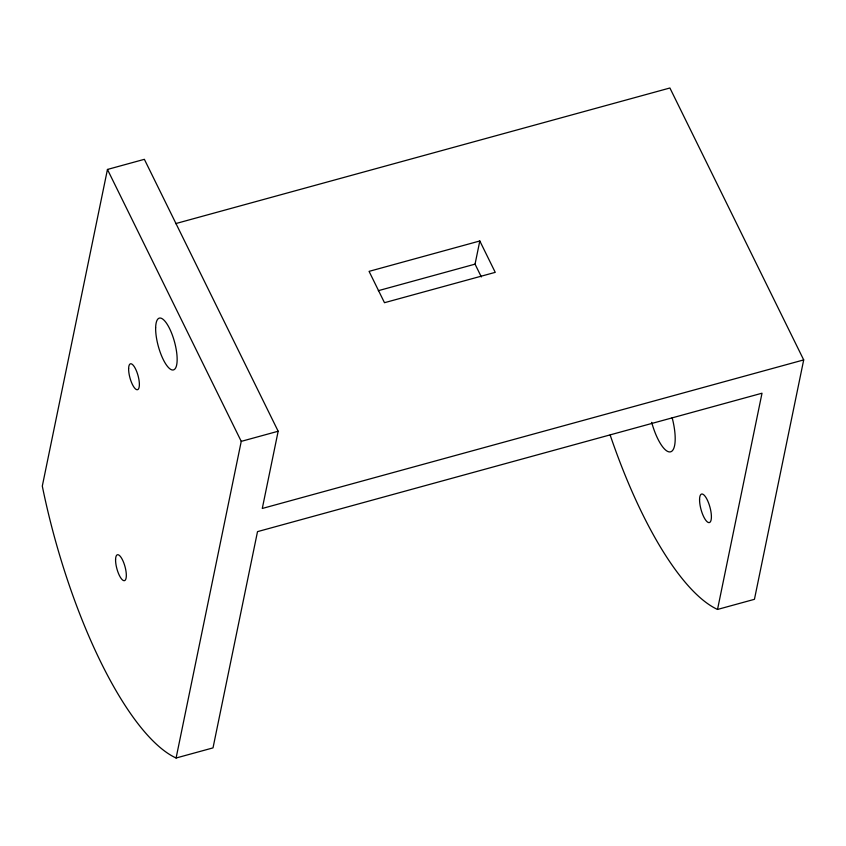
<?xml version="1.0" encoding="UTF-8"?>
<svg xmlns="http://www.w3.org/2000/svg" width="846" height="846" viewBox="0 0 846 846"><rect width="100%" height="100%" fill="white"/><g stroke="black" fill="none" stroke-linecap="round" stroke-linejoin="round"><path stroke-width="1.27" d="M803.7 359.91L262.281 508.467L278.165 431.238L144.37 159.323L107.453 169.454L42.3 486.09A253.197 79.101 74.7 0 0 176.095 758.005L213.012 747.885L257.512 531.637L762.013 393.21L717.524 609.448L754.442 599.317L803.7 359.91L669.905 87.995L175.608 223.619M176.095 758.005L241.247 441.369L107.453 169.454M481.332 276.928L475.05 264.142L479.809 240.973L369.068 271.365L384.486 302.699L495.248 272.349L479.809 240.973M378.299 290.686L475.05 264.142M241.247 441.369L278.165 431.238M717.524 609.448A253.197 79.101 74.7 0 1 610.156 435.013M672.147 417.713A33.576 10.49 74.7 0 1 670.487 451.849A33.576 10.49 74.7 0 1 651.674 422.355M115.574 559.597A13.43 4.198 74.7 0 0 123.474 580.557A13.43 4.198 74.7 0 0 123.823 562.95A13.43 4.198 74.7 0 0 115.574 559.597M155.643 327.825A26.861 8.397 74.7 0 0 171.442 369.734A26.861 8.397 74.7 0 0 172.14 334.519A26.861 8.397 74.7 0 0 155.643 327.825M128.624 368.645A13.43 4.198 74.7 0 0 136.523 389.604A13.43 4.198 74.7 0 0 136.872 371.997A13.43 4.198 74.7 0 0 128.624 368.645M699.568 499.415A14.773 4.611 74.7 0 0 708.261 522.468A14.773 4.611 74.7 0 0 708.641 503.095A14.773 4.611 74.7 0 0 699.568 499.415"/></g></svg>
